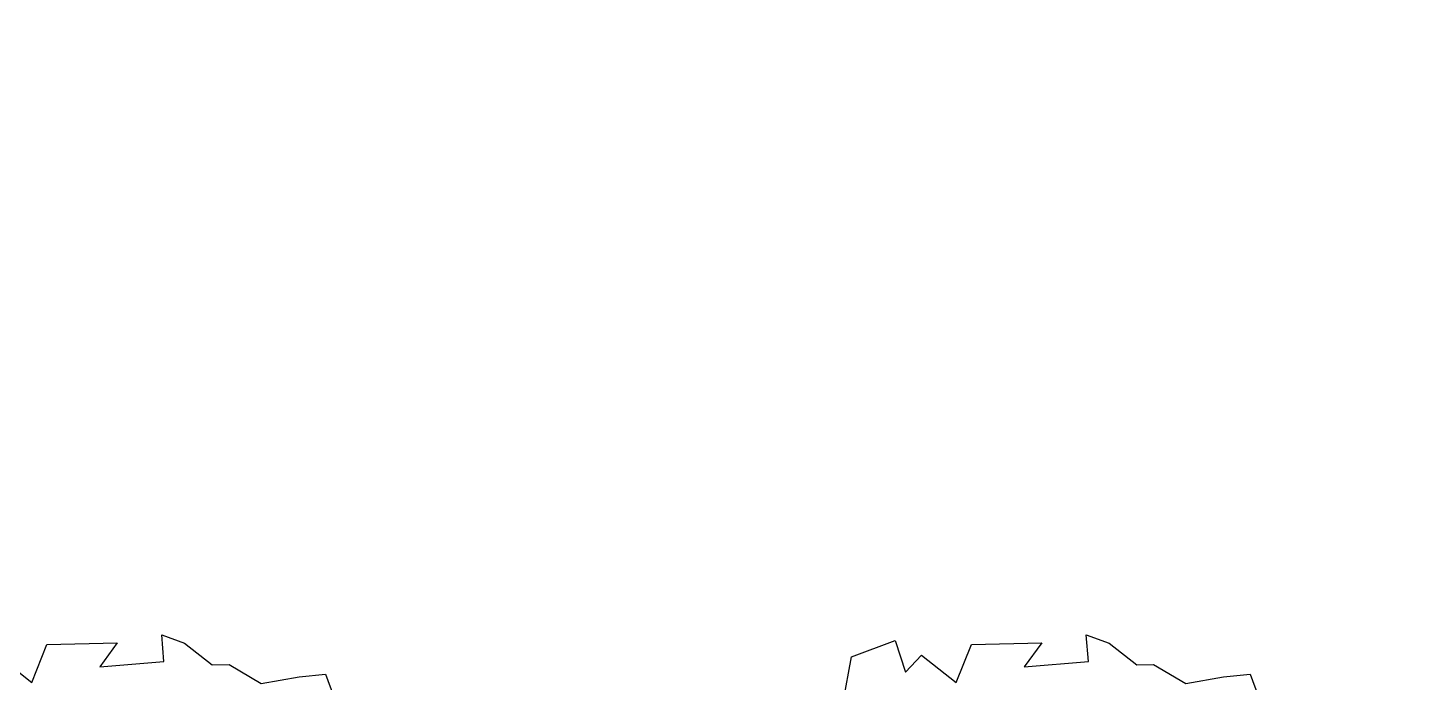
# Model space of a CAD drawing. Extents: x 302512 to 1034855, y -184136 to 410364.
# Drawn here: x 556281 to 563826, y 154291 to 157828 of the extents above; entities that cross this region are included whole.
import ezdxf

# ---------------------------------------------------------------- set-up
doc = ezdxf.new("R2010")
doc.units = 0
doc.header["$MEASUREMENT"] = 0
for name, color, linetype in [('LAYER3', 251, 'Continuous'), ('环境', 8, 'Continuous'), ('绿化', 97, 'Continuous'), ('绿地', 3, 'Continuous'), ('铺地', 8, 'Continuous')]:
    doc.layers.add(name, color=color, linetype=linetype)
doc.styles.add('2', font='simplex.shx', dxfattribs={"width": 0.7, "height": 1.2})
doc.styles.add('DIM_FONT', font='SIMPLEX.shx', dxfattribs={"width": 0.8})
doc.styles.add('P5', font='', dxfattribs={"width": 0.8, "height": 4})
doc.styles.get('P5').set_extended_font_data('FangSong_GB2312')

# ---------------------------------------------------------------- blocks, each defined once
blk = doc.blocks.new('_F1IRU')
at = {"layer": '绿化'}
for points in [[(-1.764777620420446, 0.2873078141385292), (-1.656858513693237, 0.3418407952032538), (-1.674781544002556, 0.3661475834195258), (-1.688539616452204, 0.3739205284682079), (-1.694358248625676, 0.5317621500299978), (-1.586439141887382, 0.5862951311058069), (-1.53885424247747, 0.6007730573232237), (-1.618791584589076, 0.6459355297551497), (-1.624610216762548, 0.8037771513169396), (-1.516691110035339, 0.8583101323816642), (-1.548372212794305, 0.8903898656466147), (-1.554190844967778, 1.048231487208405), (-1.446271738229484, 1.102764468284214), (-1.391154893393889, 0.9232482986176151), (-1.252383109384056, 0.9261319702065443), (-1.264762770990515, 1.01710653565074), (-1.142580302158763, 1.117202880677162), (-1.033882033953546, 1.064240005848298), (-1.027495155757222, 1.108871937750408), (-0.9122605504906431, 1.203276338954915), (-1.031747726573172, 1.219325131306881), (-1.067194756315033, 1.334927413744495), (-0.8809329002673394, 1.358811356789396), (-0.9331628623805273, 1.40002074534134), (-1.042035867132014, 1.414377813490479), (-1.05441552873846, 1.505352378934674), (-0.9322330599067215, 1.605448723961096), (-0.8235347917015048, 1.552485849132232), (-0.8171479135051811, 1.597117781034342), (-0.6949654446734286, 1.697214126060768), (-0.5862671764571274, 1.644251251231896), (-0.6958952471361499, 1.491786147441008), (-0.5893037799871905, 1.409235836276952), (-0.4671213111554522, 1.509332181303375), (-0.3584230429391368, 1.45636930647451), (-0.4680511136181735, 1.303904202683619), (-0.4678924840029879, 1.295608323834905), (-0.3591942157977712, 1.242645449006037), (-0.3528073376014476, 1.287277380908151), (-0.2306248687697092, 1.387373725934577), (-0.1219266005533939, 1.334410851105709), (-0.2315546712324306, 1.181945747314817), (-0.3404276759839178, 1.196302815463959), (-0.3928327346149274, 1.195862720540028), (-0.4688222864768079, 1.090180345215146), (-0.4165923243636058, 1.048970956663204), (-0.352802864986657, 0.9595821349848812), (-0.326953907497554, 0.9366218672404294), (-0.2182556392812387, 0.8836589924115614), (-0.3278837099602754, 0.7311938886206697), (-0.4367567147117484, 0.7455509567698115), (-0.455523254525616, 0.79189359031189), (-0.5651513252046527, 0.6394284865209983), (-0.5129213630914506, 0.5982190979690571), (-0.4491319037145018, 0.508830276290734), (-0.5071930814314385, 0.4377069522477015), (-0.6637361893972837, 0.4587328724865429), (-0.6991832191391438, 0.5743351549241567), (-0.6740243299561257, 0.6537855546701401), (-0.717782271247259, 0.6584890739687879), (-0.8274103419262815, 0.5060239701778997), (-0.9362833466777687, 0.520381038327038), (-0.9706196154878768, 0.545070090512592), (-1.064677957170659, 0.4142585680782283), (-1.012447995057457, 0.3730491795262871), (-0.9486585356805222, 0.283660357847964), (-1.006719713397459, 0.2125370338049315), (-1.112239080445661, 0.2227046943868878), (-1.090713403713451, 0.1334507150797535), (-1.202135156168978, 0.02149971215959212), (-1.315636597003845, 0.06318667115980858), (-1.363693056287701, 0.1312742063341119), (-1.425229899901211, 0.1660408864591894), (-1.406041993561118, 0.08648022889045848), (-1.517463746016645, -0.02547077402970643), (-1.630965186851512, 0.01621618497051003), (-1.601741668846543, 0.1623246255477397), (-1.679021646135368, 0.08430372014481335)], [(-0.001950464183479994, 1.552719185868565), (0.0585996467537484, 1.698601049176677), (0.2173996921430899, 1.721359761870758), (0.2288179580993699, 1.607653262714329), (0.2952954143280238, 1.652708654702259), (0.3914826124149045, 1.535547606555724), (0.4704495488596763, 1.651836573891643), (0.7071453164339374, 1.605944179417229), (0.6311800374672316, 1.537874066694584), (0.8506142808066386, 1.508655172676434), (0.8627689883325615, 1.599937171485408), (0.9330852808458303, 1.555205138988253), (1.0100324300995, 1.461207018197683), (1.066723336033164, 1.450163122504538), (1.160458740139347, 1.362927565456289), (1.292444509153952, 1.358052703535691), (1.383545030165365, 1.346636808815742), (1.409320197340264, 1.157115827888191), (1.369760869347886, 1.11139762063835), (1.519167633311099, 1.044962628320718), (1.456205222835081, 0.9948129387330908), (1.521385898875025, 0.8804305510716155), (1.514493818466278, 0.7628109569829178), (1.470875750120541, 0.7051582677008597), (1.536606352488718, 0.6550329091924532), (1.542201177795619, 0.5099293394133326), (1.542310142548104, 0.4205967524745802), (1.646451434114169, 0.3801280752570619), (1.721665187998269, 0.3801280752570619), (1.76366116850032, 0.2872616310761096), (1.816891062508518, 0.1701013716855506), (1.73777240652376, 0.07866495718587174), (1.811931174254198, -0.01087885903962871), (1.844598421837844, -0.0827802458784852), (1.765479765853087, -0.1742166603892557), (1.669593943350947, -0.1401767031198915), (1.571238877958422, 0.004352362597614956), (1.605952641813701, 0.1720058803185793), (1.435667057652111, 0.1824279980208203), (1.461920458973736, 0.0697427770114345), (1.461920458973736, 0.0697427770114416), (1.490238897900781, 0.0101332983562088), (1.478913419610194, -0.08586682821913172), (1.478913419610194, -0.08586682821911751), (1.472021339201461, -0.2034864223133752), (1.405683458973371, -0.2165932001734028), (1.419355020378774, -0.2332426872544033), (1.400475614942096, -0.3074156910592762), (1.48445386945582, -0.3656424143032382), (1.453701649700903, -0.483675292021001), (1.428182974271436, -0.5602973086288614), (1.281956314768649, -0.5448592214797827), (1.26945289463923, -0.4608871116716244), (1.356857546596359, -0.3650683803413344), (1.188497528344172, -0.2478907344875978), (1.003658746858903, -0.2815167847080744), (1.016641915332343, -0.3899737252450777), (1.212528787058091, -0.4986096085036706), (1.073673731636745, -0.5622027377246468), (0.8885336577413909, -0.5911081254865849), (0.8653911485046137, -0.5101721889900546), (0.8664475749314846, -0.4421401193767309), (0.819106130030832, -0.3829859305481023), (0.8774484017359754, -0.2363980658905973), (0.7341022281674157, -0.2484811166203507), (0.5587523022516052, -0.1286148316028175), (0.6894490999794698, -0.04754737600244141), (0.9261448675537451, -0.0934397704768557), (0.9261448675537451, -0.0934397704768557), (0.9506245440394281, -0.01455820952633502), (0.9104771011803621, 0.03433410872439424), (0.8733081838565795, 0.232096873371006), (0.9059921736670162, 0.2589350078749071), (0.8711761769495752, 0.4032532362297161), (0.7604099686650869, 0.4180023749758064), (0.6018743206833364, 0.3682648966740452), (0.6117126138719868, 0.4221840145884066), (0.6686798199909845, 0.5593448824336065), (0.8264558814479557, 0.536875194657263), (0.8017486492390162, 0.6634059799027909), (0.8108368544307893, 0.7359311957569439), (0.733211889322348, 0.8695685680800693), (0.5600417353064557, 0.811884658593776), (0.5608618881619805, 0.6993040147794716), (0.4661822653038143, 0.680749496147655), (0.4791892661136075, 0.733927769716896), (0.4405310860221761, 0.8572553111655665), (0.4471174806421487, 0.909815710214037), (0.4677617936794576, 0.9669834318975106), (0.4514819067842666, 0.9868093872864776), (0.3918965309643596, 1.059373589387238), (0.2872585435296315, 1.000150974579583), (0.2213092974025415, 1.00093973458792), (0.1820553044044431, 1.055202851889387), (0.2426054153416857, 1.201084715197496), (0.2951834975256702, 1.231444103696074), (0.2565253174342388, 1.354771645144744), (0.2899484894962825, 1.456958465139984), (0.1546427554107055, 1.517004682986411), (0.05186279447269726, 1.478329934131118)], [(-1.499973358938391, -0.2841102908124533), (-1.59177562964426, -0.1202925114166398), (-1.685736108991961, -0.1963964399760663), (-1.646698668172888, -0.349445164864715), (-1.602861180012439, -0.3630716657613604), (-1.702915198410864, -0.4502107207957096), (-1.663877757591791, -0.6032594456954463), (-1.576202781270908, -0.6305124474776456), (-1.517152448368378, -0.5379245716431846), (-1.471886593081237, -0.5523790008194744), (-1.49118414553601, -0.6902214917872556), (-1.507500946501082, -0.7524452401068871), (-1.489034373249041, -0.9221554789277313), (-1.498270663813173, -0.9848690705790091), (-1.54525090348703, -1.022921034858726), (-1.452080979473877, -1.192796370073854), (-1.452080979473877, -1.192796370073857), (-1.300057805975285, -1.080731433605301), (-1.345550049318945, -1.22319609123841), (-1.226771765676233, -1.259754201115719), (-1.18608394870931, -1.276314447195976), (-1.147046507890224, -1.429363172095712), (-1.059371531569354, -1.456616173877912), (-1.000321198666825, -1.364028298043447), (-1.063305304675183, -1.251635474792671), (-0.9845812888554519, -1.163626482522417), (-0.9455438480363654, -1.316675207422154), (-0.9652074443183238, -1.410275302792556), (-0.9868470976355752, -1.478042587378923), (-0.8747716840571798, -1.524325598894066), (-0.795369818443163, -1.400484576710323), (-0.6515846417312332, -1.466144280476669), (-0.6477957357377591, -1.506028228628388), (-0.7850086189089325, -1.519063214870261), (-0.8020121494994328, -1.633798507166944), (-0.5976048926757045, -1.661917413764055), (-0.543974876111804, -1.695712753155433), (-0.5530690265662486, -1.749882066748654), (-0.372388555165486, -1.780215391690469), (-0.3275245823587625, -1.687734890549823), (-0.3761791584066998, -1.553155653121916), (-0.3761791584066998, -1.553155653121916), (-0.240805701640511, -1.564424442187374), (-0.2356409228384138, -1.677706550742531), (-0.1719086169016322, -1.574951634546775), (-0.1880459889168549, -1.450481548377702), (-0.1211620403790761, -1.432351261631169), (-0.09037939160066344, -1.581767958432351), (0.06580282060454579, -1.573586454638253), (0.1395516180934067, -1.524528459079139), (0.0653443345760536, -1.412972781723251), (0.09686073565826803, -1.377410939262287), (0.202550452931618, -1.471077613690319), (0.2344166059000088, -1.419700155592441), (0.2840322100868207, -1.443869234786423), (0.27990195391817, -1.587548894190832), (0.4714359363200487, -1.586723433680216), (0.493970763223615, -1.651142023411808), (0.5751713950058672, -1.684626739492757), (0.726834077297525, -1.670431447247708), (0.7637084760419555, -1.645902449468153), (0.8159040754425746, -1.587007029328046), (0.8843015687125444, -1.520444363754763), (0.8099672539077858, -1.368037860810521), (0.6429976772406008, -1.316730592067355), (0.7193817026331573, -1.283401679837262), (0.7831140085699388, -1.180646763641505), (0.6617533563269262, -1.015212858109976), (0.522898300905581, -1.11349301982068), (0.5950562497776133, -1.2446603294119), (0.4458063931966052, -1.23825168483291), (0.3569592467673885, -1.10699886994378), (0.1467398760399306, -1.128812758665475), (0.09144107082198616, -0.9457155069151817), (-0.006566210239896009, -0.9751203951025573), (-0.02566451249676049, -1.055639319142738), (-0.1337442696603262, -1.132669319897865), (-0.217137686312725, -1.04950427896291), (-0.247548732794229, -1.003787406869876), (-0.434493972998979, -1.021546880891083), (-0.3416700635117706, -0.8073567341053014), (-0.4336375497571794, -0.7282343050823279), (-0.5115440578257164, -0.7426675395846374), (-0.6128456487786025, -0.6113445867003584), (-0.5537953158649884, -0.5187567108548059), (-0.6223361724660492, -0.3964480703392894), (-0.7406825759575923, -0.426634148177012), (-0.7072232955447504, -0.557813346798337), (-0.7097569156636041, -0.6468051765583454), (-0.7866221937911462, -0.670067563354813), (-0.9640097141575552, -0.5874065967160504), (-0.9739797250027351, -0.6786300193068797), (-1.015850968486347, -0.5174036143216973), (-0.9568006355727476, -0.4248157384761484), (-1.073290292629821, -0.2809936753669469), (-1.142563385626318, -0.3371018876397613), (-1.227969749404807, -0.3849629815729898), (-1.25010556613249, -0.3454624298594098), (-1.34406604548019, -0.4215663584188398), (-1.332352150927321, -0.4847946403642673), (-1.455788634305918, -0.442877530998544)]]:
    blk.add_lwpolyline(points, close=True, dxfattribs=at)
for points in [[(-0.9625463111596275, 0.4205866701277294), (-0.8236998042118415, 0.3378578831163281), (-0.3855084284418098, 0.2816169062317151), (-0.09632903872785903, 0.1219584553688691), (0, 0), (0.2891793897139365, 0.262869913936818), (0.3768561195740574, 0.4692928400848047), (0.4556882670359528, 0.5914573063579063), (0.5433649968960452, 0.6476982832425193), (0.5763775454493327, 0.7450662494770661)], [(-0.2716824984480297, -0.957744694272904), (-0.3416700635117706, -0.8073567341053014), (-0.2278441335180048, -0.5164693371783393), (-0.0788321474619238, -0.4507518586941472), (0.114799258096653, -0.09156049227619434), (0.3943530108399784, 0.2158994277475301), (0.4731851583019022, 0.4410693461903037), (0.6047002530920196, 0.6007277970531533), (0.7437770625395217, 0.6375630302650421)], [(-0.9900164080034415, 0.3473343847159072), (-0.8236998042118415, 0.2346464200424236), (-0.3943530108399784, 0.159452439958585), (-0.1576642949238476, 0.03749398458978703), (-0.09632903872785903, -0.1034174739782401), (-0.1751611861897828, -0.3662873879150652), (-0.3241731722458354, -0.4600223493893907), (-0.4468436846377841, -0.7605922588203384)]]:
    blk.add_lwpolyline(points, dxfattribs=at)
at = {"style": '2', "width": 0.7, "flags": 9}
for tag in ['YSIZE', 'XSIZE']:
    blk.add_attdef(tag, (0, 0), '', height=1.2, rotation=0.5, dxfattribs=at)
blk = doc.blocks.new('_F10BZJ')
at = {"layer": '铺地', "xscale": 1.0935, "yscale": 1.0935, "zscale": 1.0935}
blk.add_blockref('_F1IRU', (0, 0), dxfattribs=at)
at = {"style": 'DIM_FONT', "width": 0.8, "flags": 9}
for tag in ['YSIZE', 'XSIZE']:
    blk.add_attdef(tag, (0, 0), '', height=0.5, dxfattribs=at)
blk = doc.blocks.new('_F10EZC')
at = {"layer": 'LAYER3', "xscale": 1000, "yscale": 1000, "zscale": 1000, "rotation": 8.124167206954386}
blk.add_blockref('_F10BZJ', (0, 0), dxfattribs=at)
at = {"style": 'P5', "width": 0.8, "flags": 9}
for tag in ['XSIZE', 'YSIZE']:
    blk.add_attdef(tag, (0, 0), '', height=4, rotation=331.3521102434589, dxfattribs=at)

msp = doc.modelspace()

# ---------------------------------------------------------------- hatches: boundary and pattern name
at = {"layer": '环境', "ltscale": 100}
h = msp.add_hatch(dxfattribs=at)
h.set_pattern_fill('HONEY', color=256, scale=3000, style=0)
h.set_pattern_definition([(0, (-609984.0939585507, -119640.7769003473), (562.5, 324.759525), [375, -750]), (120, (-609984.0939585507, -119640.7769003473), (-562.4999987709674, 324.7595271287468), [374.9999999999996, -749.9999999999992]), (59.99999999999999, (-609984.0939585507, -119640.7769003473), (1.229032667304786e-06, 649.5190521287468), [-750, 375])])
edge = h.paths.add_edge_path()
edge.add_arc((562248.991016234, 272765.7674313413), 7500.000000000591, 246.4218215158383, 293.578178472733)
edge.add_line((565248.9910155782, 265891.9038886207), (565248.9910155188, 213780.1426968197))
edge.add_arc((309717.8237180443, 235107.9804630727), 256419.6835740063, 352.07480595441814, 355.2288823084872, ccw=False)
edge.add_arc((559250.2881577646, 192001.3899833885), 8932.05680310269, 60.20637723547677, 100.1983798931832)
edge.add_arc((388101.8866039104, 227753.9859557406), 171697.0331586907, 350.9654260162014, 355.4130349489621)
edge.add_line((559248.9910155185, 214023.0046718472), (559248.9910155188, 265891.903889219))
edge = h.paths.add_edge_path()
edge.add_arc((582481.6358504812, 4292.71120035039), 31665.18905745992, 92.4112957643199, 103.27756382902339, ccw=False)
edge.add_arc((302225.328432882, -12259.73411984746), 283056.3086596581, 9.802202898345437, 24.78775890573573)
edge.add_arc((633513.8329496356, 144868.879243603), 83671.43250289056, 157.1420249398304, 207.3609636445097, ccw=False)
edge.add_arc((557018.4983046936, 186191.2111667172), 8841.070137210278, 226.0356989597429, 266.0733673441928, ccw=False)
edge.add_arc((633078.188308937, 145012.0374263976), 89266.5384395419, 157.0443401566653, 206.2319194681609)
edge.add_arc((304569.6859698978, -11472.93846316297), 274619.4039808304, 9.766456076263182, 25.223384796735388, ccw=False)

# ---------------------------------------------------------------- linework, layer by layer
msp.add_lwpolyline([(575209.1350311514, 35111.45435897913, -0.04744859887034229), (581149.3981224683, 35929.86247350927, 0.06548016852272572), (559202.8307738926, 106413.9241308677, -0.2226971271688835), (556413.0703584391, 177370.8949494286, -0.1764964550842413), (550880.9386454413, 179827.6522096406, 0.2179784892052562), (553005.0082405577, 105555.7233725593, -0.06754601975452626), (575209.1350311514, 35111.45435897913)], format="xyb", close=True)

# ---------------------------------------------------------------- block references
at = {"layer": '绿地', "xscale": 1.44, "yscale": 1.44, "zscale": 1.44, "rotation": 4.248435238497092}
for p in [(556217.5294669897, 151795.2890856495), (561217.5294669897, 151795.2890856495), (566217.5294669897, 151795.2890856495)]:
    msp.add_blockref('_F10EZC', p, dxfattribs=at)

doc.saveas('drawing.dxf')
